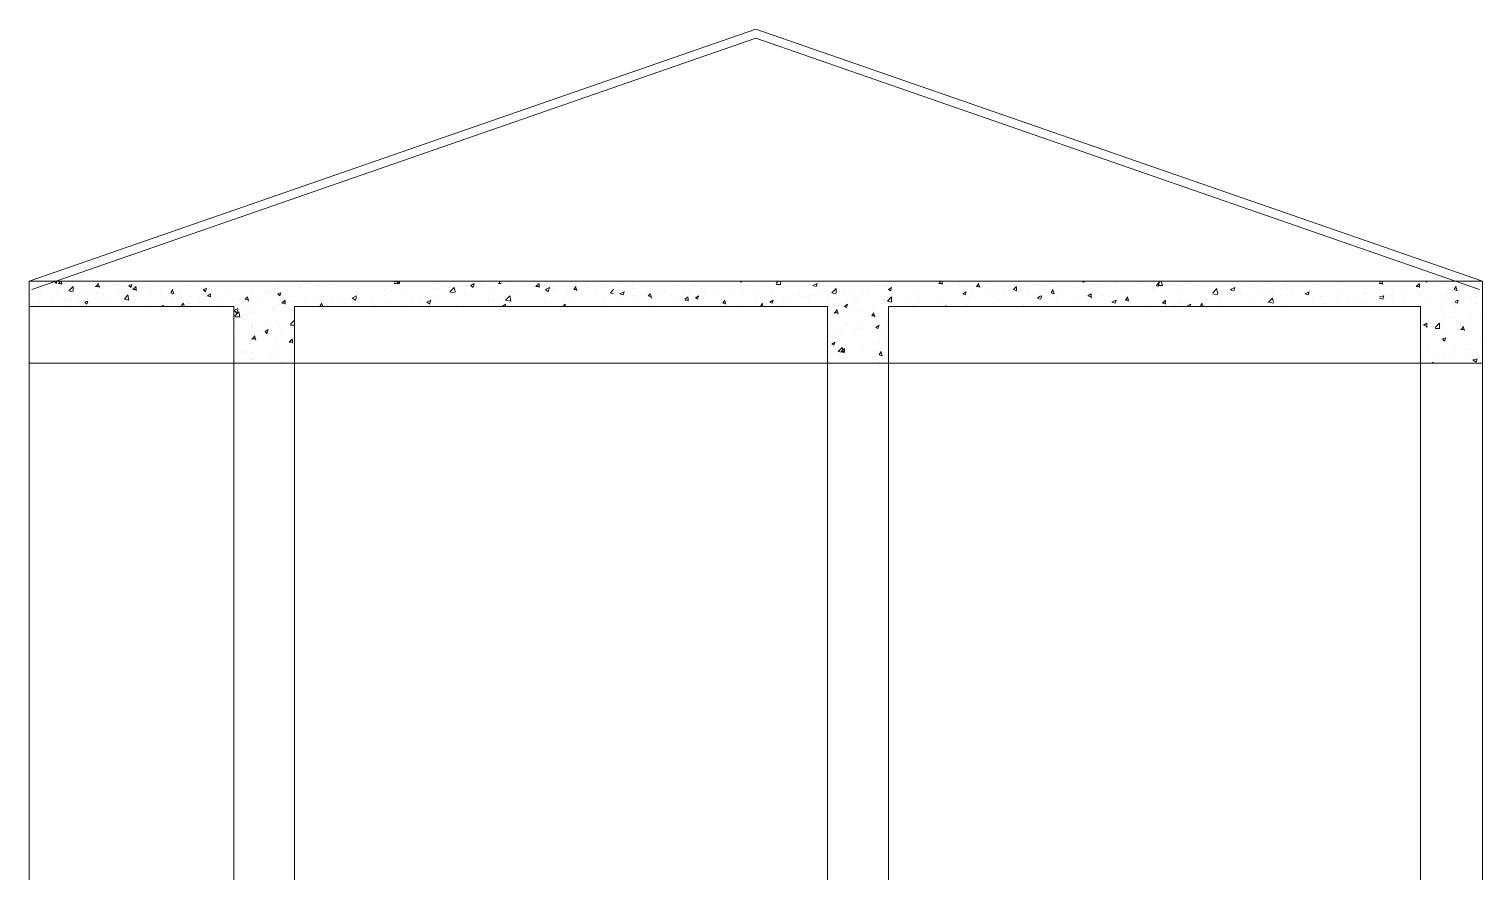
# Model space of a CAD drawing. Header units: millimetres. Extents: x 0 to 7103, y 0 to 8232.
# Drawn here: x 0 to 7103, y 4116 to 8232 of the extents above; entities that cross this region are included whole.
import ezdxf

# ---------------------------------------------------------------- set-up
doc = ezdxf.new("R2010")
doc.units = ezdxf.units.MM
doc.layers.add('PDF_0', color=7, linetype='Continuous')

msp = doc.modelspace()

# ---------------------------------------------------------------- linework, layer by layer
at = {"layer": 'PDF_0', "lineweight": 0}
for points in [[(0, 7000.7), (3550.3, 8232.1), (7100.6, 7000.7)], [(13.5, 6960.2), (3550.3, 8187.1), (7087.1, 6960.2)], [(7100.6, 7000.7), (0, 7000.7)], [(7103.1, 0), (0, 0), (0, 7000.7)], [(15.4, 6975.1), (15.4, 6975.1)], [(56.4, 6980.2), (56.4, 6980.2)], [(112.8, 6990.4), (112.8, 6990.4)], [(123, 7000.7), (133.3, 6990.4), (133.3, 7000.7)], [(158.9, 6990.4), (143.5, 6990.4), (153.8, 7000.7)], [(158.9, 6985.3), (158.9, 7000.7)], [(184.6, 7000.7), (184.6, 7000.7)], [(215.3, 6949.4), (194.8, 6954.6), (215.3, 6975.1), (215.3, 6954.6)], [(323, 6975.1), (338.4, 6975.1)], [(328.1, 6975.1), (338.4, 6990.4)], [(343.5, 6969.9), (338.4, 6985.3)], [(430.6, 6985.3), (430.6, 6985.3)], [(522.9, 6959.7), (507.6, 6959.7), (522.9, 6975.1)], [(522.9, 6954.6), (522.9, 6969.9)], [(574.2, 6969.9), (574.2, 6969.9)], [(687, 6975.1), (687, 6975.1)], [(702.4, 6985.3), (702.4, 6985.3)], [(784.4, 6980.2), (784.4, 6980.2)], [(845.9, 6995.6), (845.9, 6995.6)], [(1220.2, 6969.9), (1220.2, 6969.9)], [(1327.8, 6969.9), (1327.8, 6969.9)], [(1353.5, 6990.4), (1353.5, 6990.4)], [(1420.1, 6980.2), (1420.1, 6980.2)], [(1476.5, 6995.6), (1476.5, 6995.6)], [(1481.6, 6985.3), (1481.6, 6985.3)], [(1784.1, 6995.6), (1794.4, 7000.7), (1804.6, 6990.4), (1809.8, 7000.7), (1809.8, 6990.4), (1784.1, 6990.4)], [(1871.3, 6975.1), (1871.3, 6975.1)], [(1994.3, 6964.8), (1994.3, 6964.8)], [(1999.4, 6990.4), (1999.4, 6990.4)], [(2081.5, 6944.3), (2055.8, 6949.4), (2076.3, 6969.9), (2081.5, 6949.4)], [(2055.8, 6969.9), (2055.8, 6969.9)], [(2137.9, 7000.7), (2137.9, 7000.7)], [(2153.2, 6985.3), (2153.2, 6985.3)], [(2173.8, 6985.3), (2168.6, 6969.9), (2158.4, 6980.2), (2173.8, 6990.4)], [(2204.5, 6969.9), (2204.5, 6969.9)], [(2271.2, 6995.6), (2271.2, 6995.6)], [(2291.7, 6990.4), (2307, 6990.4)], [(2296.8, 6990.4), (2301.9, 7000.7)], [(2353.2, 6995.6), (2353.2, 6995.6)], [(2491.6, 6975.1), (2476.2, 6975.1), (2491.6, 6990.4)], [(2491.6, 6969.9), (2491.6, 6985.3)], [(2517.2, 6980.2), (2517.2, 6980.2)], [(2537.8, 6949.4), (2522.4, 6959.7), (2542.9, 6969.9), (2537.8, 6954.6)], [(2542.9, 6980.2), (2542.9, 6980.2)], [(2563.4, 6964.8), (2563.4, 6964.8)], [(2650.5, 6995.6), (2650.5, 6995.6)], [(2671, 6959.7), (2660.8, 6959.7), (2671, 6975.1)], [(2676.2, 6954.6), (2671, 6969.9)], [(2681.3, 6975.1), (2681.3, 6975.1)], [(2712.1, 6990.4), (2712.1, 6990.4)], [(2727.4, 6969.9), (2727.4, 6969.9)], [(2814.6, 6969.9), (2814.6, 6969.9)], [(2886.4, 6990.4), (2886.4, 6990.4)], [(2947.9, 6995.6), (2947.9, 6995.6)], [(2953, 6964.8), (2953, 6964.8)], [(3035.1, 6964.8), (3035.1, 6964.8)], [(3163.2, 6980.2), (3163.2, 6980.2)], [(3255.5, 6980.2), (3255.5, 6980.2)], [(3460.6, 6975.1), (3460.6, 6975.1)], [(3470.8, 7000.7), (3481.1, 6995.6), (3481.1, 7000.7)], [(3522.1, 6980.2), (3522.1, 6980.2)], [(3619.5, 6995.6), (3619.5, 6995.6)], [(3650.3, 6990.4), (3660.5, 7000.7)], [(3650.3, 6985.3), (3670.8, 6985.3), (3670.8, 7000.7)], [(3686.1, 6969.9), (3686.1, 6969.9)], [(3814.3, 6990.4), (3814.3, 6990.4)], [(3942.5, 6939.2), (3922, 6944.3), (3942.5, 6964.8), (3942.5, 6944.3)], [(4096.3, 6964.8), (4096.3, 6964.8)], [(4132.2, 6980.2), (4132.2, 6980.2)], [(4193.7, 6980.2), (4193.7, 6980.2)], [(4332.1, 6975.1), (4332.1, 6975.1)], [(4352.6, 7000.7), (4352.6, 7000.7)], [(4460.3, 6990.4), (4444.9, 6990.4), (4455.2, 7000.7)], [(4460.3, 6985.3), (4460.3, 7000.7)], [(4460.3, 6990.4), (4460.3, 6990.4)], [(4491.1, 6975.1), (4491.1, 6975.1)], [(4547.4, 6995.6), (4547.4, 6995.6)], [(4639.7, 6975.1), (4629.5, 6975.1), (4639.7, 6990.4)], [(4644.9, 6969.9), (4639.7, 6985.3)], [(4680.7, 6990.4), (4680.7, 6990.4)], [(4767.9, 6964.8), (4767.9, 6964.8)], [(4824.3, 6969.9), (4824.3, 6954.6), (4808.9, 6959.7), (4824.3, 6975.1)], [(4819.2, 6985.3), (4819.2, 6985.3)], [(4926.8, 6985.3), (4926.8, 6985.3)], [(4952.5, 6980.2), (4952.5, 6980.2)], [(4978.1, 6980.2), (4978.1, 6980.2)], [(4993.5, 6990.4), (4993.5, 6990.4)], [(5090.9, 6975.1), (5090.9, 6975.1)], [(5106.3, 6995.6), (5106.3, 6995.6)], [(5142.2, 7000.7), (5152.4, 6995.6), (5157.5, 7000.7)], [(5178, 6985.3), (5178, 6985.3)], [(5224.2, 6969.9), (5224.2, 6969.9)], [(5306.2, 6995.6), (5306.2, 6995.6)], [(5362.6, 6964.8), (5362.6, 6964.8)], [(5444.6, 6990.4), (5444.6, 6990.4)], [(5495.9, 6964.8), (5495.9, 6964.8)], [(5501, 6969.9), (5501, 6969.9)], [(5511.3, 6985.3), (5526.7, 7000.7)], [(5516.4, 6980.2), (5536.9, 6980.2), (5531.8, 7000.7)], [(5562.5, 6975.1), (5562.5, 6975.1)], [(5577.9, 6985.3), (5577.9, 6985.3)], [(5629.2, 6980.2), (5629.2, 6980.2)], [(5660, 6990.4), (5660, 6990.4)], [(5711.2, 6980.2), (5711.2, 6980.2)], [(5783, 6944.3), (5803.5, 6964.8)], [(5849.6, 6975.1), (5849.6, 6975.1)], [(5880.4, 6954.6), (5870.2, 6959.7), (5890.7, 6969.9), (5885.5, 6954.6)], [(5906, 6964.8), (5906, 6964.8)], [(5982.9, 6969.9), (5982.9, 6969.9)], [(6054.7, 6990.4), (6054.7, 6990.4)], [(6121.4, 6964.8), (6121.4, 6964.8)], [(6147, 6969.9), (6147, 6969.9)], [(6234.2, 6975.1), (6234.2, 6975.1)], [(6275.2, 6985.3), (6275.2, 6985.3)], [(6393.1, 6995.6), (6393.1, 6995.6)], [(6413.6, 6985.3), (6413.6, 6985.3)], [(6608.4, 6990.4), (6598.2, 6990.4), (6603.3, 7000.7)], [(6613.5, 6985.3), (6608.4, 7000.7)], [(6793, 6975.1), (6777.6, 6975.1), (6793, 6990.4)], [(6793, 6969.9), (6793, 6985.3)], [(6793, 6975.1), (6793, 6975.1)], [(6818.6, 7000.7), (6828.9, 6995.6), (6828.9, 7000.7)], [(6926.3, 6990.4), (6926.3, 6990.4)], [(6957, 6969.9), (6957, 6969.9)], [(6972.4, 6969.9), (6977.5, 6954.6), (6962.2, 6959.7), (6972.4, 6975.1)], [(6967.3, 6980.2), (6967.3, 6980.2)], [(7033.9, 6985.3), (7033.9, 6985.3)], [(7100.6, 0), (7100.6, 7000.7)], [(51.3, 6893), (51.3, 6893)], [(56.4, 6954.6), (56.4, 6954.6)], [(107.7, 6923.8), (107.7, 6923.8)], [(133.3, 6934), (133.3, 6934)], [(184.6, 6913.5), (184.6, 6913.5)], [(189.7, 6949.4), (189.7, 6949.4)], [(205.1, 6908.4), (205.1, 6908.4)], [(246.1, 6913.5), (246.1, 6913.5)], [(266.6, 6918.7), (266.6, 6918.7)], [(282, 6959.7), (282, 6959.7)], [(312.7, 6934), (312.7, 6934)], [(328.1, 6944.3), (328.1, 6944.3)], [(343.5, 6908.4), (343.5, 6908.4)], [(364, 6934), (364, 6934)], [(379.4, 6908.4), (379.4, 6908.4)], [(440.9, 6949.4), (440.9, 6949.4)], [(461.4, 6939.2), (461.4, 6939.2)], [(492.2, 6934), (492.2, 6934)], [(512.7, 6903.3), (512.7, 6903.3)], [(528.1, 6954.6), (528.1, 6954.6)], [(589.6, 6959.7), (589.6, 6959.7)], [(594.7, 6934), (594.7, 6934)], [(640.8, 6954.6), (640.8, 6954.6)], [(651.1, 6898.2), (651.1, 6898.2)], [(702.4, 6939.2), (692.1, 6944.3), (702.4, 6959.7)], [(707.5, 6939.2), (702.4, 6954.6)], [(702.4, 6903.3), (702.4, 6903.3)], [(733.1, 6928.9), (733.1, 6928.9)], [(743.4, 6877.7), (753.6, 6893), (758.8, 6877.7)], [(779.3, 6893), (779.3, 6893)], [(784.4, 6893), (784.4, 6893)], [(830.5, 6918.7), (830.5, 6918.7)], [(840.8, 6903.3), (840.8, 6903.3)], [(866.4, 6923.8), (866.4, 6923.8)], [(881.8, 6893), (881.8, 6893)], [(938.2, 6913.5), (938.2, 6913.5)], [(963.8, 6934), (963.8, 6934)], [(1004.8, 6913.5), (1004.8, 6913.5)], [(1030.5, 6918.7), (1030.5, 6918.7)], [(1071.5, 6908.4), (1056.1, 6913.5), (1066.4, 6923.8), (1071.5, 6903.3)], [(1092, 6954.6), (1092, 6954.6)], [(1097.1, 6939.2), (1097.1, 6939.2)], [(1138.1, 6908.4), (1138.1, 6908.4)], [(1163.8, 6944.3), (1163.8, 6944.3)], [(1179.2, 6944.3), (1179.2, 6944.3)], [(1250.9, 6893), (1235.6, 6893), (1250.9, 6908.4)], [(1250.9, 6887.9), (1250.9, 6903.3)], [(1261.2, 6959.7), (1261.2, 6959.7)], [(1276.6, 6903.3), (1276.6, 6903.3)], [(1348.3, 6903.3), (1348.3, 6903.3)], [(1409.9, 6898.2), (1409.9, 6898.2)], [(1420.1, 6877.7), (1430.4, 6893)], [(1481.6, 6923.8), (1481.6, 6923.8)], [(1512.4, 6898.2), (1512.4, 6898.2)], [(1548.3, 6893), (1548.3, 6893)], [(1599.6, 6923.8), (1594.4, 6908.4), (1579, 6918.7), (1599.6, 6928.9)], [(1609.8, 6939.2), (1609.8, 6939.2)], [(1671.3, 6918.7), (1671.3, 6918.7)], [(1738, 6959.7), (1738, 6959.7)], [(1738, 6928.9), (1738, 6928.9)], [(1763.6, 6893), (1763.6, 6893)], [(1830.3, 6944.3), (1830.3, 6944.3)], [(1866.1, 6893), (1866.1, 6893)], [(1912.3, 6918.7), (1912.3, 6918.7)], [(1958.4, 6887.9), (1943, 6898.2), (1963.6, 6908.4), (1958.4, 6893)], [(1994.3, 6908.4), (1994.3, 6908.4)], [(2055.8, 6944.3), (2055.8, 6944.3)], [(2127.6, 6928.9), (2127.6, 6928.9)], [(2245.5, 6903.3), (2245.5, 6903.3)], [(2255.8, 6944.3), (2255.8, 6944.3)], [(2266, 6913.5), (2266, 6913.5)], [(2312.2, 6913.5), (2312.2, 6913.5)], [(2383.9, 6959.7), (2383.9, 6959.7)], [(2517.2, 6893), (2517.2, 6893)], [(2568.5, 6949.4), (2568.5, 6949.4)], [(2630, 6954.6), (2630, 6954.6)], [(2645.4, 6913.5), (2645.4, 6913.5)], [(2773.6, 6928.9), (2773.6, 6928.9)], [(2809.5, 6903.3), (2809.5, 6903.3)], [(2855.6, 6939.2), (2840.2, 6944.3), (2855.6, 6959.7)], [(2881.2, 6898.2), (2881.2, 6898.2)], [(2906.9, 6949.4), (2906.9, 6949.4)], [(2958.1, 6928.9), (2958.1, 6928.9)], [(2978.7, 6908.4), (2978.7, 6908.4)], [(3040.2, 6923.8), (3024.8, 6928.9), (3035.1, 6939.2), (3040.2, 6918.7)], [(3086.3, 6959.7), (3086.3, 6959.7)], [(3106.8, 6954.6), (3106.8, 6954.6)], [(3137.6, 6928.9), (3137.6, 6928.9)], [(3163.2, 6898.2), (3163.2, 6898.2)], [(3204.2, 6939.2), (3204.2, 6939.2)], [(3204.2, 6913.5), (3219.6, 6923.8)], [(3204.2, 6908.4), (3219.6, 6908.4)], [(3219.6, 6903.3), (3219.6, 6918.7)], [(3224.7, 6954.6), (3224.7, 6954.6)], [(3291.4, 6918.7), (3291.4, 6918.7)], [(3301.6, 6954.6), (3301.6, 6954.6)], [(3358, 6949.4), (3358, 6949.4)], [(3404.2, 6893), (3388.8, 6893), (3399.1, 6908.4)], [(3404.2, 6887.9), (3399.1, 6903.3)], [(3424.7, 6934), (3424.7, 6934)], [(3491.3, 6944.3), (3491.3, 6944.3)], [(3552.9, 6949.4), (3552.9, 6949.4)], [(3552.9, 6893), (3552.9, 6893)], [(3573.4, 6877.7), (3583.6, 6893)], [(3629.8, 6939.2), (3629.8, 6939.2)], [(3686.1, 6903.3), (3686.1, 6903.3)], [(3711.8, 6913.5), (3711.8, 6913.5)], [(3763.1, 6928.9), (3763.1, 6928.9)], [(3778.4, 6923.8), (3778.4, 6923.8)], [(3809.2, 6903.3), (3809.2, 6903.3)], [(3834.8, 6928.9), (3834.8, 6928.9)], [(3875.8, 6934), (3875.8, 6934)], [(3901.5, 6923.8), (3901.5, 6923.8)], [(3937.4, 6918.7), (3937.4, 6918.7)], [(3983.5, 6954.6), (3983.5, 6954.6)], [(4034.8, 6959.7), (4034.8, 6959.7)], [(4034.8, 6918.7), (4034.8, 6918.7)], [(4045, 6898.2), (4045, 6898.2)], [(4070.7, 6939.2), (4070.7, 6939.2)], [(4173.2, 6913.5), (4173.2, 6913.5)], [(4193.7, 6923.8), (4193.7, 6923.8)], [(4204, 6954.6), (4204, 6954.6)], [(4286, 6898.2), (4286, 6898.2)], [(4306.5, 6908.4), (4306.5, 6908.4)], [(4342.4, 6949.4), (4342.4, 6949.4)], [(4352.6, 6908.4), (4352.6, 6908.4)], [(4444.9, 6918.7), (4444.9, 6918.7)], [(4444.9, 6903.3), (4444.9, 6903.3)], [(4460.3, 6908.4), (4460.3, 6908.4)], [(4578.2, 6898.2), (4578.2, 6898.2)], [(4588.5, 6923.8), (4588.5, 6923.8)], [(4609, 6939.2), (4609, 6939.2)], [(4670.5, 6949.4), (4670.5, 6949.4)], [(4711.5, 6893), (4711.5, 6893)], [(4716.6, 6944.3), (4716.6, 6944.3)], [(4732, 6913.5), (4732, 6913.5)], [(4849.9, 6959.7), (4849.9, 6959.7)], [(4880.7, 6939.2), (4880.7, 6939.2)], [(4937.1, 6913.5), (4926.8, 6918.7), (4942.2, 6928.9)], [(4926.8, 6893), (4926.8, 6893)], [(4942.2, 6913.5), (4947.3, 6928.9)], [(4978.1, 6893), (4978.1, 6893)], [(5003.7, 6954.6), (5008.9, 6939.2), (4993.5, 6944.3), (5003.7, 6959.7)], [(5019.1, 6903.3), (5019.1, 6903.3)], [(5029.4, 6959.7), (5029.4, 6959.7)], [(5106.3, 6908.4), (5106.3, 6908.4)], [(5188.3, 6923.8), (5172.9, 6928.9), (5188.3, 6939.2), (5188.3, 6918.7)], [(5183.2, 6923.8), (5183.2, 6923.8)], [(5239.6, 6928.9), (5239.6, 6928.9)], [(5244.7, 6934), (5244.7, 6934)], [(5342.1, 6949.4), (5342.1, 6949.4)], [(5372.9, 6908.4), (5357.5, 6908.4), (5367.7, 6923.8)], [(5367.7, 6949.4), (5367.7, 6949.4)], [(5372.9, 6903.3), (5367.7, 6918.7)], [(5495.9, 6959.7), (5495.9, 6959.7)], [(5552.3, 6893), (5536.9, 6893), (5552.3, 6908.4)], [(5552.3, 6887.9), (5552.3, 6903.3)], [(5613.8, 6913.5), (5613.8, 6913.5)], [(5624.1, 6898.2), (5624.1, 6898.2)], [(5629.2, 6949.4), (5629.2, 6949.4)], [(5721.5, 6877.7), (5731.7, 6893)], [(5752.2, 6908.4), (5752.2, 6908.4)], [(5757.4, 6913.5), (5757.4, 6913.5)], [(5762.5, 6939.2), (5762.5, 6939.2)], [(5767.6, 6944.3), (5767.6, 6944.3)], [(5783, 6939.2), (5808.6, 6934)], [(5808.6, 6939.2), (5803.5, 6959.7)], [(5818.9, 6918.7), (5818.9, 6918.7)], [(5885.5, 6934), (5885.5, 6934)], [(5900.9, 6939.2), (5900.9, 6939.2)], [(5916.3, 6928.9), (5916.3, 6928.9)], [(5967.6, 6908.4), (5967.6, 6908.4)], [(6013.7, 6949.4), (6013.7, 6949.4)], [(6039.3, 6934), (6039.3, 6934)], [(6080.4, 6893), (6054.7, 6898.2), (6075.2, 6918.7), (6080.4, 6898.2)], [(6075.2, 6954.6), (6075.2, 6954.6)], [(6116.2, 6934), (6116.2, 6934)], [(6136.7, 6959.7), (6136.7, 6959.7)], [(6172.6, 6928.9), (6172.6, 6928.9)], [(6254.7, 6954.6), (6254.7, 6954.6)], [(6264.9, 6959.7), (6264.9, 6959.7)], [(6270, 6903.3), (6270, 6903.3)], [(6311.1, 6923.8), (6311.1, 6923.8)], [(6326.4, 6893), (6326.4, 6893)], [(6393.1, 6949.4), (6393.1, 6949.4)], [(6393.1, 6903.3), (6393.1, 6903.3)], [(6403.3, 6918.7), (6403.3, 6918.7)], [(6444.4, 6918.7), (6444.4, 6918.7)], [(6485.4, 6913.5), (6485.4, 6913.5)], [(6511, 6893), (6511, 6893)], [(6526.4, 6944.3), (6526.4, 6944.3)], [(6531.5, 6939.2), (6531.5, 6939.2)], [(6582.8, 6913.5), (6582.8, 6913.5)], [(6598.2, 6918.7), (6613.5, 6913.5), (6618.7, 6928.9), (6598.2, 6923.8)], [(6649.4, 6934), (6649.4, 6934)], [(6659.7, 6954.6), (6659.7, 6954.6)], [(6659.7, 6918.7), (6659.7, 6918.7)], [(6664.8, 6939.2), (6664.8, 6939.2)], [(6710.9, 6944.3), (6710.9, 6944.3)], [(6716.1, 6903.3), (6716.1, 6903.3)], [(6798.1, 6934), (6798.1, 6934)], [(6808.4, 6959.7), (6808.4, 6959.7)], [(6808.4, 6944.3), (6808.4, 6944.3)], [(6849.4, 6898.2), (6849.4, 6898.2)], [(6921.1, 6908.4), (6921.1, 6908.4)], [(6931.4, 6928.9), (6931.4, 6928.9)], [(6967.3, 6898.2), (6977.5, 6893), (6982.7, 6908.4), (6967.3, 6903.3)], [(6987.8, 6893), (6987.8, 6893)], [(7049.3, 6923.8), (7049.3, 6923.8)], [(7059.6, 6898.2), (7059.6, 6898.2)], [(7069.8, 6923.8), (7069.8, 6923.8)], [(0, 6877.7), (999.7, 6877.7)], [(46.1, 6887.9), (46.1, 6887.9)], [(194.8, 6882.8), (194.8, 6882.8)], [(569.1, 6882.8), (569.1, 6882.8)], [(640.8, 6877.7), (656.2, 6882.8), (651.1, 6877.7)], [(922.8, 6887.9), (922.8, 6887.9)], [(999.7, 6877.7), (999.7, 3699.1)], [(1020.2, 6862.3), (1015.1, 6846.9), (999.7, 6857.1), (1020.2, 6867.4)], [(1004.8, 6831.5), (1025.4, 6852), (1030.5, 6826.4), (1004.8, 6826.4)], [(1030.5, 6836.6), (1030.5, 6836.6)], [(1056.1, 6882.8), (1056.1, 6882.8)], [(1086.9, 6867.4), (1086.9, 6867.4)], [(1097.1, 6846.9), (1097.1, 6846.9)], [(1194.5, 6877.7), (1194.5, 6877.7)], [(1194.5, 6857.1), (1194.5, 6857.1)], [(1215, 6887.9), (1215, 6887.9)], [(1297.1, 3699.1), (1297.1, 6877.7)], [(1297.1, 6877.7), (3901.5, 6877.7)], [(1415, 6887.9), (1415, 6887.9)], [(1435.5, 6877.7), (1430.4, 6887.9)], [(1681.6, 6887.9), (1681.6, 6887.9)], [(1814.9, 6882.8), (1814.9, 6882.8)], [(2086.6, 6882.8), (2086.6, 6882.8)], [(2117.4, 6887.9), (2117.4, 6887.9)], [(2312.2, 6877.7), (2327.6, 6887.9), (2327.6, 6877.7)], [(2609.5, 6877.7), (2619.8, 6887.9), (2619.8, 6877.7)], [(2819.7, 6887.9), (2819.7, 6887.9)], [(3035.1, 6882.8), (3035.1, 6882.8)], [(3455.4, 6882.8), (3455.4, 6882.8)], [(3583.6, 6877.7), (3583.6, 6887.9)], [(3681, 6887.9), (3681, 6887.9)], [(3901.5, 3699.1), (3901.5, 6877.7)], [(3932.2, 6846.9), (3947.6, 6846.9)], [(3937.4, 6846.9), (3947.6, 6862.3)], [(3937.4, 6836.6), (3937.4, 6836.6)], [(3952.7, 6841.8), (3947.6, 6857.1)], [(3968.1, 6857.1), (3968.1, 6857.1)], [(4029.6, 6867.4), (4029.6, 6867.4)], [(4070.7, 6852), (4070.7, 6852)], [(4132.2, 6831.5), (4116.8, 6831.5), (4127.1, 6846.9)], [(4127.1, 6877.7), (4127.1, 6877.7)], [(4132.2, 6826.4), (4127.1, 6841.8)], [(4198.8, 6877.7), (6798.1, 6877.7)], [(4198.8, 3699.1), (4198.8, 6877.7)], [(4198.8, 6872.5), (4198.8, 6872.5)], [(4327, 6887.9), (4327, 6887.9)], [(4480.8, 6882.8), (4480.8, 6877.7)], [(4583.3, 6887.9), (4583.3, 6887.9)], [(4849.9, 6882.8), (4849.9, 6882.8)], [(4860.2, 6882.8), (4860.2, 6882.8)], [(5465.1, 6887.9), (5465.1, 6887.9)], [(5593.3, 6887.9), (5593.3, 6887.9)], [(5654.8, 6877.7), (5675.3, 6887.9), (5670.2, 6877.7)], [(5736.9, 6877.7), (5731.7, 6887.9)], [(5818.9, 6882.8), (5818.9, 6882.8)], [(6141.9, 6882.8), (6141.9, 6882.8)], [(6787.8, 6887.9), (6787.8, 6887.9)], [(6798.1, 3699.1), (6798.1, 6877.7)], [(6900.6, 6877.7), (6900.6, 6877.7)], [(6916, 6821.3), (6916, 6821.3)], [(6946.8, 6821.3), (6946.8, 6821.3)], [(6967.3, 6887.9), (6967.3, 6887.9)], [(7044.2, 6836.6), (7044.2, 6836.6)], [(7090.3, 6846.9), (7090.3, 6846.9)], [(1020.2, 6764.9), (1020.2, 6764.9)], [(1086.9, 6785.4), (1086.9, 6785.4)], [(1086.9, 6780.2), (1086.9, 6780.2)], [(1122.8, 6759.7), (1122.8, 6759.7)], [(1163.8, 6744.4), (1153.5, 6754.6), (1168.9, 6764.9), (1163.8, 6749.5)], [(1168.9, 6790.5), (1168.9, 6790.5)], [(1215, 6800.7), (1215, 6800.7)], [(1225.3, 6775.1), (1225.3, 6775.1)], [(1276.6, 6790.5), (1297.1, 6811)], [(1276.6, 6785.4), (1297.1, 6785.4)], [(1286.8, 6780.2), (1286.8, 6780.2)], [(3901.5, 6759.7), (3901.5, 6759.7)], [(3906.6, 6759.7), (3906.6, 6759.7)], [(3932.2, 6749.5), (3932.2, 6749.5)], [(3963, 6764.9), (3963, 6764.9)], [(3988.6, 6790.5), (3988.6, 6790.5)], [(3993.8, 6785.4), (3993.8, 6785.4)], [(4039.9, 6754.6), (4039.9, 6754.6)], [(4060.4, 6780.2), (4060.4, 6780.2)], [(4065.5, 6770), (4065.5, 6770)], [(4121.9, 6785.4), (4121.9, 6785.4)], [(4142.4, 6811), (4142.4, 6811)], [(4173.2, 6749.5), (4173.2, 6749.5)], [(4193.7, 6785.4), (4193.7, 6785.4)], [(6828.9, 6780.2), (6813.5, 6785.4), (6828.9, 6795.6), (6828.9, 6775.1)], [(6834, 6780.2), (6834, 6780.2)], [(6869.9, 6775.1), (6890.4, 6795.6), (6890.4, 6770), (6869.9, 6770)], [(6885.3, 6800.7), (6885.3, 6800.7)], [(6900.6, 6785.4), (6900.6, 6785.4)], [(6992.9, 6800.7), (6992.9, 6800.7)], [(6992.9, 6764.9), (7008.3, 6764.9)], [(6998, 6764.9), (7008.3, 6780.2)], [(7003.2, 6764.9), (7003.2, 6764.9)], [(7013.4, 6759.7), (7008.3, 6775.1)], [(7018.6, 6795.6), (7018.6, 6795.6)], [(7044.2, 6754.6), (7044.2, 6754.6)], [(1030.5, 6744.4), (1030.5, 6744.4)], [(1081.7, 6713.6), (1081.7, 6713.6)], [(1081.7, 6698.2), (1081.7, 6698.2)], [(1086.9, 6718.7), (1102.3, 6718.7)], [(1092, 6718.7), (1102.3, 6734.1)], [(1107.4, 6713.6), (1102.3, 6729)], [(1209.9, 6718.7), (1209.9, 6718.7)], [(1220.2, 6677.7), (1220.2, 6677.7)], [(1230.4, 6739.2), (1230.4, 6739.2)], [(1286.8, 6703.3), (1271.4, 6703.3), (1286.8, 6718.7)], [(1281.7, 6688), (1281.7, 6688)], [(1286.8, 6698.2), (1286.8, 6713.6)], [(3993.8, 6677.7), (3993.8, 6677.7)], [(4060.4, 6682.8), (4060.4, 6682.8)], [(4152.7, 6698.2), (4152.7, 6698.2)], [(4193.7, 6703.3), (4193.7, 6703.3)], [(6834, 6688), (6834, 6688)], [(6854.5, 6739.2), (6854.5, 6739.2)], [(6916, 6739.2), (6916, 6739.2)], [(6926.3, 6698.2), (6926.3, 6698.2)], [(7090.3, 6718.7), (7090.3, 6718.7)], [(1040.7, 6652.1), (1040.7, 6652.1)], [(1056.1, 6657.2), (1056.1, 6657.2)], [(1081.7, 6616.2), (1081.7, 6616.2)], [(1092, 6616.2), (1092, 6616.2)], [(1174, 6646.9), (1174, 6646.9)], [(1179.2, 6621.3), (1179.2, 6621.3)], [(1209.9, 6631.6), (1209.9, 6631.6)], [(1230.4, 6611.1), (1230.4, 6611.1)], [(3932.2, 6667.5), (3932.2, 6667.5)], [(3937.4, 6662.3), (3937.4, 6662.3)], [(3983.5, 6657.2), (3968.1, 6657.2), (3983.5, 6672.6)], [(3983.5, 6652.1), (3983.5, 6667.5)], [(3983.5, 6631.6), (3983.5, 6631.6)], [(4070.7, 6657.2), (4070.7, 6657.2)], [(4132.2, 6657.2), (4132.2, 6657.2)], [(4162.9, 6652.1), (4168.1, 6636.7), (4152.7, 6641.8), (4162.9, 6657.2)], [(4152.7, 6605.9), (4152.7, 6605.9)], [(4188.6, 6616.2), (4188.6, 6616.2)], [(6808.4, 6626.4), (6808.4, 6626.4)], [(6834, 6667.5), (6834, 6667.5)], [(6854.5, 6600.8), (6859.6, 6605.9)], [(6885.3, 6636.7), (6885.3, 6636.7)], [(6910.9, 6652.1), (6910.9, 6652.1)], [(6951.9, 6646.9), (6951.9, 6646.9)], [(6967.3, 6662.3), (6967.3, 6662.3)], [(7023.7, 6631.6), (7023.7, 6631.6)], [(7023.7, 6621.3), (7023.7, 6621.3)], [(7039.1, 6667.5), (7039.1, 6667.5)], [(7085.2, 6626.4), (7085.2, 6626.4)], [(7100.6, 6600.8), (0, 6600.8)], [(4060.4, 6600.8), (4060.4, 6600.8)], [(4091.2, 6600.8), (4091.2, 6600.8)], [(4193.7, 6600.8), (4193.7, 6600.8)], [(6864.7, 6600.8), (6864.7, 6600.8)]]:
    msp.add_lwpolyline(points, dxfattribs=at)
for points in [[(502.4, 6985.3), (497.3, 6969.9), (487, 6980.2)], [(866.4, 6964.8), (861.3, 6949.4), (851, 6959.7)], [(3850.2, 6990.4), (3845.1, 6975.1), (3829.7, 6980.2)], [(4214.2, 6969.9), (4209.1, 6954.6), (4198.8, 6959.7)], [(5521.5, 6990.4), (5516.4, 6975.1), (5506.2, 6980.2)], [(287.1, 6903.3), (282, 6887.9), (271.7, 6898.2)], [(487, 6908.4), (466.5, 6913.5), (481.9, 6934)], [(886.9, 6939.2), (886.9, 6923.8), (871.6, 6928.9)], [(1230.4, 6944.3), (1225.3, 6928.9), (1215, 6939.2)], [(2353.2, 6903.3), (2327.6, 6908.4), (2348.1, 6928.9)], [(2906.9, 6949.4), (2901.8, 6934), (2886.4, 6939.2)], [(3270.9, 6928.9), (3265.8, 6913.5), (3255.5, 6918.7)], [(3634.9, 6908.4), (3629.8, 6893), (3619.5, 6898.2)], [(4214.2, 6898.2), (4193.7, 6903.3), (4214.2, 6923.8)], [(4578.2, 6949.4), (4573.1, 6934), (4562.8, 6939.2)], [(5311.3, 6908.4), (5306.2, 6893), (5290.8, 6898.2)], [(6254.7, 6949.4), (6249.5, 6934), (6234.2, 6939.2)], [(3998.9, 6887.9), (3993.8, 6872.5), (3983.5, 6877.7)], [(4152.7, 6785.4), (4147.6, 6770), (4137.3, 6775.1)], [(3937.4, 6703.3), (3932.2, 6688), (3922, 6693.1)], [(3978.4, 6652.1), (3952.7, 6657.2), (3973.2, 6677.7)], [(6921.1, 6723.8), (6916, 6708.5), (6905.8, 6718.7)], [(7074.9, 6621.3), (7069.8, 6605.9), (7054.4, 6616.2)]]:
    msp.add_lwpolyline(points, close=True, dxfattribs=at)

doc.saveas('drawing.dxf')
